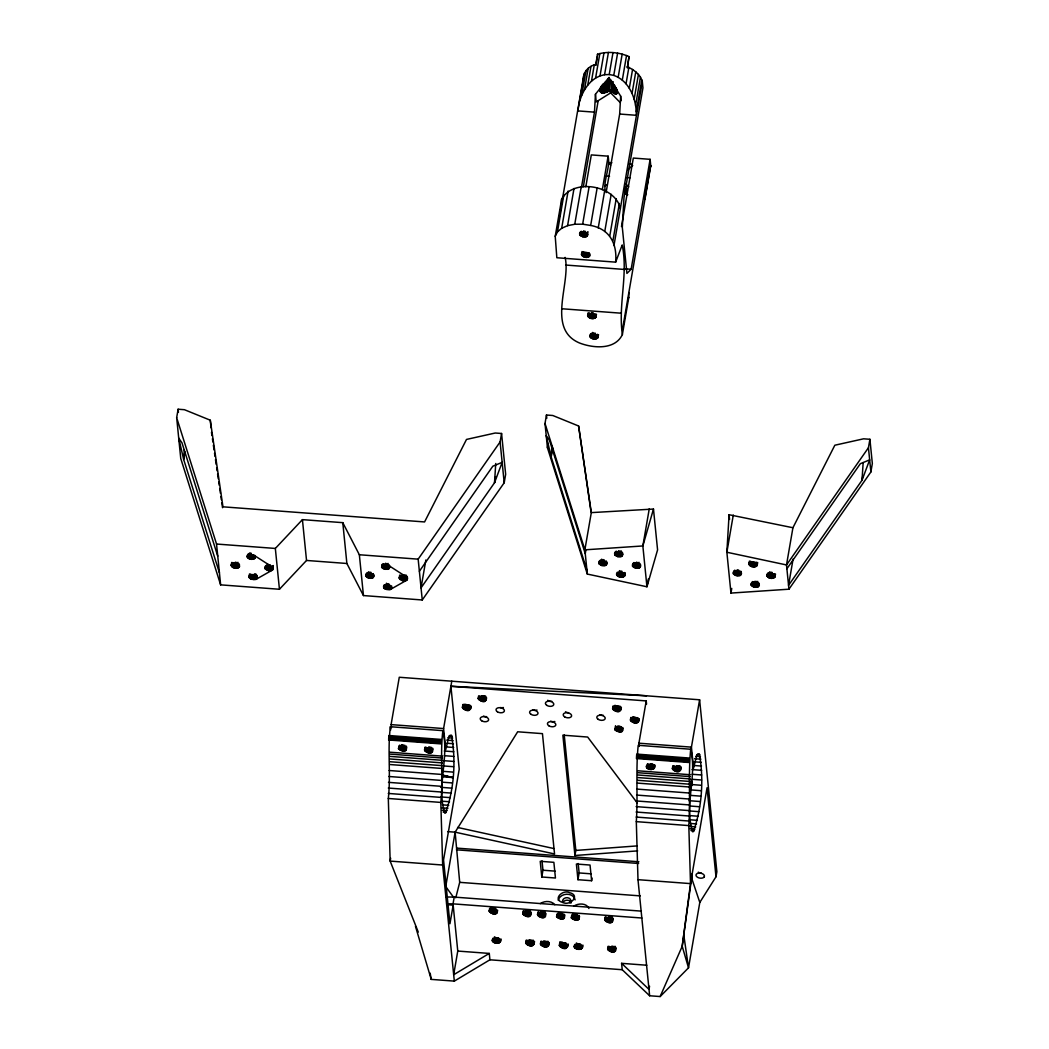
<?xml version="1.0" encoding="UTF-8"?>
<svg xmlns="http://www.w3.org/2000/svg" width="1049" height="1049" viewBox="0 0 1049 1049"><rect width="100%" height="100%" fill="white"/><g stroke="black" fill="none" stroke-linecap="round" stroke-linejoin="round"><path stroke-width="1.5" d="M418.276 932.115L390.162 861.098L388.314 798.473C390.962 774.542 387.383 750.376 390.385 726.721L442.888 730.655C449.457 757.68 436.187 786.737 444.802 813.185L445.523 813.08C454.204 788.914 456.158 760.433 451.463 735.179L450.034 735.283L448.434 738.352L445.72 749.681L443.596 728.557L451.778 681.194M415.47 926.293L431.218 979.386L454.322 981.117L442.665 865.032L440.816 802.419C443.478 778.476 439.885 754.323 442.888 730.655M699.604 699.788L716.873 871.719L715.995 876.767L699.801 902.428L688.511 967.834L660.149 996.55L649.646 995.763L637.989 879.678L636.31 821.642C638.041 796.178 635.628 770.49 638.212 745.301L690.714 749.248C697.297 776.26 684.014 805.317 692.628 831.778L693.35 831.66C702.03 807.507 703.984 779.014 699.303 753.772L697.86 753.864L696.274 756.945L693.546 768.261L691.435 747.137L699.604 699.788L399.276 677.261L391.093 724.61L391.421 727.862M660.149 996.55L682.204 946.29L690.504 883.612L688.813 825.589C690.544 800.125 688.131 774.424 690.714 749.248M565.109 257.398C571.181 283.099 546.031 328.691 579.363 342.931C592.96 348.255 615.002 350.222 622.372 334.592C617.992 304.682 628.338 274.812 622.227 244.955L615.632 262.145L556.835 257.739L555.223 236.3L561.648 199.126C573.462 178.002 615.016 185.175 620.392 208.371M622.372 334.592L628.797 297.378L628.849 292.553M561.595 203.952L561.648 199.126M629.033 56.594L627.381 67.726L629.033 56.594C619.238 52.332 607.817 51.034 597.524 54.233L595.78 64.382C588.699 66.021 581.972 72.906 583.821 80.288M622.424 329.766L650.76 165.703L649.751 169.833M600.251 91.224C605.719 76.249 612.721 78.269 617.048 92.482C616.419 96.508 611.659 91.25 610.19 90.266C606.165 93.518 596.579 95.328 601.09 86.28M581.448 187.548L594.468 112.151L595.452 94.24L608.905 77.547L620.654 96.128L621.126 100.743M606.086 192.649L619.671 114.039L620.654 96.128M792.926 527.739L729.081 514.731L726.865 552.246L730.956 593.078L788.94 589.197L870.88 471.971L872.335 463.527L869.909 439.282L863.602 438.81L834.834 445.222L792.926 527.739L786.501 564.952L788.94 589.197M731.153 589.813L730.956 593.078L731.756 588.423M184.283 449.824L183.667 459.462L219.411 572.741M495.744 463.488L494.512 482.776L421.042 587.86L425.868 559.956M551.905 445.72L551.171 456.971L586.929 570.25M863.157 462.596L862.016 480.272L788.546 585.368L793.096 559.012M424.53 750.009C434.273 740.633 435.178 760.813 424.53 750.009L425.029 747.163M462.399 707.393C472.129 698.018 473.047 718.198 462.399 707.393L462.845 704.849M478.187 698.437C487.916 689.075 488.821 709.255 478.187 698.437L478.619 695.907M489.188 911.004C498.918 901.629 499.822 921.809 489.188 911.004L489.66 908.29M500.452 941.622C500.688 937.793 492.925 936.508 492.125 940.337C493.436 944.441 501.933 944.388 500.924 938.907M522.795 913.522C532.525 904.159 533.43 924.326 522.795 913.522L523.254 910.82M525.733 942.854C535.462 933.492 536.38 953.672 525.733 942.854L526.205 940.153M537.494 914.623C547.224 905.261 548.129 925.441 537.494 914.623L537.953 911.922M540.432 943.969C550.174 934.593 551.079 954.774 540.432 943.969L540.904 941.255M559.34 945.385C569.069 936.01 569.974 956.19 559.34 945.385L559.891 942.028M582.365 947.758C582.588 943.93 574.839 942.645 574.039 946.486C575.35 950.578 583.847 950.525 582.838 945.057M612.603 708.521C622.332 699.159 623.237 719.339 612.603 708.521L613.036 705.99M604.696 919.658C614.439 910.296 615.343 930.476 604.696 919.658L605.168 916.957M630.423 719.994C640.152 710.619 641.057 730.799 630.423 719.994L630.855 717.45M607.646 949.004C617.376 939.642 618.281 959.809 607.646 949.004L608.118 946.303M654.432 767.894C654.668 764.065 646.905 762.78 646.118 766.622C647.456 770.779 656.031 770.622 654.93 765.062M672.37 768.589C682.099 759.227 683.004 779.394 672.37 768.589L672.855 765.757M683.948 936.141L688.511 967.834L682.204 946.29L692.248 873.463M690.819 788.022L691.907 783.655L691.212 779.682M231.186 565.398L231.318 564.624C233.311 562.041 238.543 562.933 239.592 566.027L239.46 566.801C237.467 569.384 232.235 568.479 231.186 565.398L231.698 562.434M254.409 555.511L255.235 557.845C253.242 560.428 248.01 559.537 246.961 556.442L247.616 555.013L249.623 554.239L253.425 554.882L272.242 566.985L273.186 568.545L272.543 569.987L255.89 579.415L250.947 579.048L249.295 577.658L249.138 576.085C251.144 573.501 256.362 574.406 257.411 577.488L256.756 578.93L257.267 575.967M406.855 576.111L406.081 580.556L402.357 580.635L399.21 577.999L399.853 576.557L401.872 575.783L405.675 576.426M581.526 254.527L581.644 253.753C583.65 251.17 588.869 252.062 589.918 255.156L589.8 255.93C587.794 258.513 582.575 257.608 581.526 254.527L582.038 251.563M587.663 315.749L587.794 314.975C589.787 312.392 595.019 313.297 596.068 316.378L595.937 317.152C593.944 319.735 588.712 318.83 587.663 315.749L588.174 312.786M597.996 337.555L598.114 336.781C597.065 333.7 591.846 332.795 589.84 335.378L589.722 336.152C590.771 339.233 595.989 340.138 597.996 337.555L598.507 334.605M624.798 575.77L624.916 574.996C623.867 571.915 618.648 571.01 616.642 573.593L616.524 574.367C617.573 577.448 622.791 578.353 624.798 575.77L625.309 572.806M748.894 564.034L749.012 563.261C751.018 560.677 756.237 561.582 757.286 564.664L757.168 565.437C755.162 568.02 749.943 567.116 748.894 564.034L749.406 561.071M774.988 576.898L775.119 576.124C774.07 573.042 768.838 572.138 766.845 574.721L766.714 575.495C767.763 578.576 772.995 579.481 774.988 576.898L775.499 573.934M176.665 417.686L178.12 409.228L184.427 409.7L210.272 420.203L222.965 506.824L424.583 521.943L466.503 439.426L495.259 433.014L501.566 433.486L505.657 474.305L504.202 482.763L422.262 599.976L363.452 595.57L346.878 563.483L342.787 522.664L302.427 519.635L275.336 548.443L279.44 589.263L220.631 584.857L180.756 458.505L176.665 417.686L216.54 544.038L220.631 584.857M184.965 451.935L183.667 459.462L178.71 438.102L182.002 442.875L217.746 556.154M231.475 566.198L231.986 563.234M232.144 566.945L232.904 562.513M233.127 567.588L233.888 563.143M234.333 568.034L235.356 562.12M235.645 568.256L236.668 562.343M236.93 568.23L237.953 562.316M238.057 567.955L238.831 563.51M238.936 567.457L239.447 564.506M247.249 557.255L247.761 554.292M247.918 558.002L248.679 553.57M248.901 558.645L249.924 552.718M250.108 559.091L251.131 553.177M251.419 559.314L252.193 554.869M249.006 576.858L249.518 573.895M249.295 577.658L249.806 574.695M252.704 559.287L253.478 554.842M249.964 578.419L250.737 573.973M253.845 559.012L254.356 556.049M250.947 579.048L251.721 574.616M254.71 558.514L255.222 555.55M252.153 579.507L252.927 575.062M253.465 579.717L254.487 573.803M254.75 579.691L255.772 573.777M255.89 579.415L256.651 574.983M272.438 566.04L271.665 570.472L269.252 570.774L265.069 568.715L265.581 565.752M265.738 569.476L266.512 565.031M266.734 570.105L267.757 564.192M267.941 570.551L268.964 564.637M269.252 570.774L270.275 564.86M270.537 570.748L271.298 566.316L266.315 565.975L264.912 567.142L265.069 568.715M272.543 569.987L273.304 565.542M365.891 576.281L365.734 574.695C367.727 572.111 372.959 573.016 374.008 576.098L372.474 578.038L368.75 578.117L365.891 576.281L366.403 573.318M366.56 577.029L367.32 572.597M367.543 577.671L368.566 571.744M368.75 578.117L369.772 572.19L371.084 572.413M370.061 578.34L370.822 573.895M371.346 578.314L372.107 573.869M372.474 578.038L373.247 573.593M373.352 577.54L373.864 574.577M388.825 565.595L389.782 567.155L389.127 568.597L384.524 569.174L381.666 567.325L382.177 564.375M382.334 568.086L383.095 563.654M383.318 568.715L384.091 564.283L387.842 564.965L406.658 577.068L407.602 578.628L406.96 580.058L390.307 589.499L385.363 589.132L383.711 587.742L383.554 586.168C385.56 583.585 390.779 584.49 391.828 587.571L391.172 589L391.683 586.05M384.524 569.174L385.547 563.247M385.835 569.397L386.858 563.47M383.711 587.742L384.222 584.778M387.12 569.371L388.143 563.444M384.38 588.502L384.891 585.539M388.261 569.096L389.022 564.65M385.363 589.132L386.386 583.218M389.127 568.597L389.638 565.634M386.57 589.577L387.592 583.664L388.904 583.887M387.881 589.8L388.654 585.368M389.166 589.774L389.94 585.342M390.307 589.499L390.818 586.535M399.21 577.999L399.721 575.036M399.485 578.799L399.997 575.835M400.154 579.546L400.928 575.114M401.151 580.189L401.911 575.744M402.357 580.635L403.38 574.721M403.668 580.858L404.691 574.944M404.953 580.831L405.976 574.918M406.96 580.058L407.471 577.107M398.489 748.711C404.101 737.604 412.27 757.85 398.489 748.711L398.987 745.878M398.974 749.353L399.708 745.105M399.695 749.93L400.43 745.682M400.6 750.402L401.583 744.738M401.649 750.73L402.619 745.065M402.737 750.9L403.721 745.236M403.813 750.9L404.796 745.223M404.809 750.717L405.543 746.468M405.635 750.376L406.369 746.127M406.251 749.891L406.737 747.058M390.661 858.2L390.162 861.098L442.665 865.032M424.74 750.678L425.238 747.845M425.225 751.32L425.96 747.072M425.946 751.897L426.681 747.649M426.864 752.369L427.599 748.121M427.9 752.697L428.871 747.032M428.989 752.867L429.972 747.203M430.077 752.867L431.047 747.203M431.06 752.684L431.795 748.435M431.886 752.343L432.621 748.094M432.503 751.871L432.988 749.038M504.202 482.763L500.098 441.944L501.566 433.486M495.548 476.757L494.512 482.776L502.156 462.36L492.846 466.189L419.377 571.272M462.609 708.062L463.265 704.259M463.094 708.704L463.75 704.902M463.815 709.281L464.694 704.207L468.811 705.177L467.933 710.252M464.72 709.753L465.599 704.679M465.769 710.081L466.635 705.007M466.857 710.252L467.736 705.177M468.929 710.068L469.808 704.994M469.755 709.727L470.411 705.925M470.372 709.255L470.804 706.711M470.726 708.665L471.171 706.134M559.183 217.904L559.72 214.796M560.245 211.701L560.782 208.607M562.421 199.14L583.716 75.607M594.468 112.151L577.829 110.906L584.516 72.971M555.223 236.3L557.439 231.908L563.864 194.734M579.651 101.137L581.749 95.249L586.024 70.506M447.621 831.608L455.122 832.172L554.541 853.965L542.451 733.644L517.668 731.782L455.122 832.172L445.733 886.589L453.378 897.052M478.383 699.119L478.829 696.575M478.868 699.762L479.524 695.959M581.749 95.249L584.463 89.873L588.187 68.303M479.59 700.339L480.245 696.536M557.439 231.908L561.674 228.262L568.099 191.088M480.508 700.811L481.373 695.736M584.463 89.873L587.742 85.139L590.98 66.389M481.543 701.138L482.422 696.064L485.582 696.051M455.764 897.826L459.698 882.34L455.122 832.172M482.632 701.309L483.51 696.234M483.72 701.309L484.586 696.234M587.742 85.139L591.479 81.166L594.298 64.841M484.704 701.125L485.359 697.323M561.674 228.262L567.588 225.653L574.013 188.466M485.53 700.784L486.185 696.982M486.146 700.312L486.579 697.769M597.379 56.672L595.871 65.366L595.78 64.382M446.612 903.766L453.037 903.858L454.204 897.092L641.385 911.135M591.479 81.166L595.596 78.059L599.844 53.525M446.704 904.644L453.168 905.13L449.942 923.736L443.543 859.957L459.226 769.179L450.9 686.269L646.446 695.789M595.596 78.059L600.002 75.882L604.001 52.765M567.588 225.653L574.76 224.25L581.185 187.076M583.336 186.709L598.192 100.678M600.448 91.945L601.247 87.303M600.88 92.496L602.192 84.851M601.523 92.863L603.07 83.881M600.002 75.882L604.578 74.702L608.42 52.45M587.309 574.065L547.434 447.726L545.008 423.481L546.463 415.024L552.771 415.496L578.602 425.999L591.308 512.62L584.87 549.833L587.309 574.065L646.945 586.771L657.579 549.873L653.475 509.053L591.308 512.62M585.814 186.774L591.308 154.911L608.118 156.17C610.492 167.814 603.49 179.13 605.142 190.748M602.375 93.046L604.014 83.592M603.411 93.033L605.247 82.399M579.756 234.91L579.599 233.324C581.605 230.741 586.824 231.645 587.873 234.74L586.352 236.668L582.615 236.746L579.756 234.91L580.267 231.947M604.604 92.823L606.519 81.743M580.425 235.671L581.198 231.226M574.76 224.25L582.654 224.184L589.079 187.01M453.168 905.13L457.77 951.063L453.679 974.731L489.28 953.423L489.909 959.796L454.322 981.117M605.929 92.417L608.263 78.911M581.408 236.3L582.182 231.868M604.578 74.702L609.207 74.531L612.996 52.581M607.345 91.827L609.495 79.409M582.615 236.746L583.637 230.832M608.826 91.079L610.767 79.816M547.434 447.726L548.168 443.491M583.926 236.969L584.949 231.055M581.802 255.327L582.313 252.363M611.869 81.271L610.688 92.85L620.365 102.736M585.211 236.943L585.985 232.511M582.47 256.087L583.244 251.642M619.671 114.039L636.31 115.298C636.546 99.563 629.767 81.022 613.77 75.384L617.612 53.145M586.352 236.668L587.112 232.235M611.449 91.276L613.127 81.625M583.454 256.717L584.227 252.271M587.217 236.169L587.991 231.737M612.537 92.22L613.875 84.458M584.673 257.162L585.434 252.73M615.632 262.145C617.363 243.683 609.6 228.931 590.666 225.443L597.091 188.269M613.56 92.981L614.858 85.48M552.731 447.936L551.171 456.971L546.214 435.597L549.506 440.383L585.263 553.662L585.801 550.555M585.971 257.385L586.745 252.953M614.478 93.558L615.579 87.224M615.291 93.925L616.34 87.854M618.176 77.246L622.162 54.128M587.256 257.359L588.03 252.914M615.973 94.069L616.786 89.335M588.397 257.084L589.171 252.652M616.497 93.99L617.271 89.493M616.851 93.689L617.376 90.634M589.276 256.585L589.787 253.635M602.336 189.633L608.118 156.17M622.306 80.052L626.541 55.518M598.232 227.948L604.657 190.774M626.043 83.763L628.862 67.424L627.276 66.743M587.951 316.549L588.463 313.599M588.62 317.309L589.381 312.864M589.604 317.939L590.377 313.507M629.321 88.26L632.56 69.509L628.862 67.424M604.762 231.488L611.187 194.314M590.81 318.398L591.833 312.471M489.398 911.673L489.857 908.972M592.121 318.621L593.144 312.694M489.883 912.315L490.578 908.264M589.997 336.952L590.508 334.002M632.036 93.44L635.773 71.87L632.56 69.509M490.604 912.892L491.535 907.49M593.406 318.594L594.18 314.149M590.666 337.712L591.439 333.28M491.509 913.364L492.44 907.949M594.547 318.319L595.308 313.874M591.662 338.342L592.672 332.428M492.545 913.692L493.476 908.29M595.412 317.821L595.924 314.857M609.797 235.828L616.222 198.654M595.937 317.152L596.448 314.189M634.147 99.17L638.421 74.44L635.773 71.87M493.646 913.863L494.577 908.46M592.869 338.801L593.878 332.887M494.722 913.863L495.653 908.447M594.18 339.011L595.189 333.11M495.705 913.679L496.413 909.627M635.576 105.333L640.441 77.167L638.421 74.44M595.465 338.984L596.225 334.552M496.544 913.338L497.003 910.637M612.944 240.627L619.369 203.454M497.147 912.866L497.619 910.152M492.335 941.005L492.807 938.304M596.593 338.709L597.366 334.277M492.82 941.661L493.292 938.947M636.31 111.745L641.791 79.96L640.441 77.167M597.471 338.224L597.982 335.26M493.541 942.238L494.472 936.823M613.967 245.545L642.303 81.507L641.791 79.96M494.459 942.71L495.39 937.295M624.745 191.469L625.558 186.722M495.495 943.038L496.426 937.622M625.361 187.561C626.201 188.951 628.705 193.986 625.283 193.422L626.332 187.351M496.583 943.208L497.528 937.793M625.951 193.567L626.778 188.833M626.476 193.488L627 190.498M626.843 193.186L627.368 190.131M497.672 943.195L498.603 937.793M621.48 226.584L633.321 158.058L650.118 159.33L650.76 165.703M498.655 943.025L499.35 938.96M499.481 942.684L499.953 939.97M500.098 942.199L500.57 939.498M642.303 81.507L642.945 87.893L623.958 197.828L622.319 227.476L626.922 273.422L631.131 269.265L650.118 159.33M650.59 165.69L644.755 199.48L644.886 198.012M523.005 914.19L523.464 911.489M523.477 914.833L524.185 910.781M524.198 915.423L524.906 911.358M525.116 915.882L526.047 910.48M526.152 916.223L527.083 910.807M527.254 916.393L528.185 910.978M528.329 916.38L529.26 910.965M529.312 916.197L530.243 910.794M530.138 915.869L530.846 911.804M525.942 943.536L526.414 940.822M530.755 915.384L531.227 912.682M526.428 944.179L527.123 940.114M527.149 944.756L527.844 940.691M528.053 945.228L528.998 939.812M529.102 945.555L530.033 940.14M541.795 876.99L540.222 861.308L553.872 862.33L555.446 878.013L541.795 876.99L542.962 870.224L542.018 860.809M530.191 945.726L531.122 940.31M531.266 945.726L532.21 940.31M532.263 945.542L533.194 940.127M537.704 915.292L538.163 912.591M598.979 563.706L598.822 562.12C600.815 559.537 606.047 560.441 607.096 563.523L605.575 565.463L601.838 565.542L598.979 563.706L599.49 560.743M533.089 945.201L533.784 941.137M538.189 915.947L538.884 911.883M533.705 944.729L534.164 942.015M534.059 944.139L534.531 941.438M538.898 916.524L539.606 912.46M599.648 564.454L600.408 560.022M539.815 916.996L540.746 911.581M600.631 565.096L601.654 559.169M540.851 917.324L541.782 911.909M601.838 565.542L602.86 559.615L604.172 559.838M541.953 917.495L542.884 912.079M603.149 565.765L603.922 561.32M543.028 917.482L543.959 912.066M604.434 565.739L605.207 561.294M544.011 917.311L544.956 911.896M544.851 916.97L545.546 912.905M605.575 565.463L606.335 561.018M540.641 944.638L541.114 941.923M545.454 916.485L545.926 913.784M606.44 564.965L606.951 562.002M541.127 945.28L541.835 941.215M541.848 945.857L542.556 941.805M542.766 946.329L543.697 940.914M543.802 946.657L544.733 941.241M544.89 946.827L545.834 941.412M545.978 946.827L546.909 941.412M546.962 946.644L547.893 941.228M614.753 554.751L614.596 553.177C616.602 550.594 621.821 551.499 622.87 554.58L621.349 556.521L617.612 556.599L614.753 554.751L615.265 551.8M547.788 946.303L548.496 942.251M615.422 555.511L616.196 551.066M548.404 945.831L548.876 943.117M548.758 945.241L549.23 942.54M616.406 556.14L617.179 551.708M617.612 556.599L618.635 550.673M556.599 916.708C562.212 905.615 570.381 925.861 556.599 916.708L557.071 914.007M618.923 556.822L619.946 550.895M557.085 917.364L557.793 913.299M616.799 575.167L617.31 572.203M557.806 917.941L558.737 912.525M620.208 556.796L621.231 550.869M617.468 575.927L617.979 572.964M558.711 918.413L559.655 912.997M621.349 556.521L622.109 552.076M618.464 576.557L619.487 570.63M622.214 556.022L622.726 553.059M559.76 918.74L560.691 913.325M619.671 577.002L620.693 571.089L622.005 571.312M560.848 918.911L561.792 913.495M561.936 918.898L562.867 913.495M620.982 577.225L621.742 572.793M562.92 918.727L563.615 914.662M622.267 577.199L623.027 572.754M563.746 918.386L564.454 914.322M637.674 850.883L574.944 855.499L575.822 850.424L564.231 734.982M559.55 946.054L560.245 941.989M564.362 917.901L564.834 915.2M623.394 576.924L624.168 572.492M560.035 946.696L560.73 942.645M624.273 576.426L624.784 573.475M560.756 947.273L561.687 941.858M561.661 947.745L562.592 942.33M562.697 948.073L563.641 942.671M563.798 948.244L564.729 942.828M564.873 948.244L565.804 942.828M565.857 948.06L566.565 944.008M571.312 917.809C576.911 906.716 585.08 926.962 571.312 917.809L571.771 915.108M592.069 878.013L591.61 880.727L577.96 879.705L579.127 872.938L578.183 863.524M566.696 947.719L567.155 945.018M571.784 918.465L572.492 914.4M632.586 566.224L632.429 564.65C634.422 562.054 639.654 562.959 640.703 566.054L639.169 567.981L635.445 568.06L632.586 566.224L633.098 563.261M567.312 947.247L567.771 944.533M567.666 946.657L568.125 943.956M572.505 919.042L573.449 913.627M633.255 566.971L634.016 562.539M573.423 919.514L574.354 914.099M634.239 567.614L634.999 563.169M574.459 919.842L575.39 914.426M635.445 568.06L636.468 562.146M575.547 920.012L576.491 914.597M636.756 568.283L637.779 562.369M612.813 709.19L613.245 706.659M576.635 919.999L577.566 914.597M613.285 709.845L613.94 706.043M638.041 568.256L639.064 562.33M577.619 919.829L578.327 915.764M614.006 710.422L614.884 705.348L617.927 706.318L617.048 711.392M649.279 508.739L642.853 545.952L646.945 586.771L648.282 579.022M578.445 919.488L579.153 915.423M639.169 567.981L639.942 563.536M579.061 919.003L579.533 916.301M614.924 710.894L615.789 705.82M574.249 947.155L574.721 944.454M640.047 567.483L640.559 564.532M574.734 947.798L575.206 945.097M615.96 711.222L616.838 706.147M575.455 948.375L576.386 942.972M576.36 948.847L577.304 943.431M614.858 729.606C620.457 718.499 628.626 738.745 614.858 729.606L615.514 725.803M618.136 711.379L619.015 706.305M577.396 949.175L578.34 943.772M615.33 730.248L615.999 726.446M619.12 711.209L619.998 706.134M616.051 730.825L616.72 727.023M578.497 949.345L579.428 943.943M619.946 710.868L620.602 707.065M616.969 731.297L617.848 726.223M620.562 710.383L621.008 707.852M579.572 949.345L580.517 943.93M620.916 709.806L621.362 707.262M618.005 731.625L618.884 726.564L621.06 726.721L620.182 731.796M580.569 949.161L581.264 945.11M581.395 948.821L581.867 946.119M619.107 731.796L619.985 726.721M582.011 948.348L582.47 945.634M621.165 731.612L621.821 727.809M621.991 731.271L622.66 727.468M622.608 730.799L623.054 728.255M630.633 720.663L631.065 718.119M631.118 721.306L631.773 717.503M631.839 721.882L632.717 716.808L635.76 717.778L634.881 722.853M632.744 722.355L633.622 717.28M633.78 722.682L634.658 717.608M635.956 722.853L636.835 717.778M636.94 722.669L637.818 717.595M637.779 722.328L638.435 718.526M638.395 721.856L638.828 719.312M638.749 721.266L639.182 718.735M604.906 920.34L605.378 917.626M605.391 920.983L606.099 916.918M606.112 921.56L606.807 917.495M607.017 922.032L607.725 917.967M639.247 746.455L638.92 743.203L646.223 700.916L450.9 686.269M608.066 922.359L608.997 916.944M609.154 922.53L610.098 917.114M610.23 922.53L611.174 917.114M611.226 922.346L612.157 916.931M612.052 922.005L612.76 917.941M607.856 949.673L608.328 946.972M612.668 921.533L613.141 918.819M608.341 950.315L609.036 946.264M609.063 950.905L609.757 946.841M609.967 951.364L610.675 947.313M611.003 951.705L611.947 946.29M612.105 951.876L613.036 946.46M613.18 951.863L614.111 946.447M614.163 951.679L615.107 946.277M615.002 951.351L615.697 947.286M646.8 767.934L647.535 763.685M615.606 950.866L616.078 948.165M647.521 768.511L648.256 764.262M648.439 768.983L649.174 764.734M649.475 769.323L650.459 763.646M650.577 769.481L651.547 763.816M651.652 769.481L652.622 763.816M652.635 769.297L653.37 765.049M653.461 768.956L654.196 764.708M654.078 768.484L654.576 765.652M672.579 769.258L673.065 766.426M673.052 769.9L673.786 765.652M673.773 770.49L674.507 766.242M674.691 770.949L675.425 766.701M675.726 771.29L676.71 765.626M676.828 771.461L677.798 765.783M677.903 771.448L678.887 765.783M678.887 771.277L679.87 765.6M679.713 770.936L680.447 766.675M680.329 770.451L680.827 767.619M680.696 769.874L681.181 767.042M649.554 986.23L649.003 989.391L621.598 963.336L622.227 969.722L649.646 995.763M733.29 515.046L726.865 552.246L786.501 564.952L868.441 447.739L869.909 439.282M691.357 784.94L691.881 781.872M691.579 785.858L692.117 782.738M733.395 573.777L733.238 572.203C735.231 569.62 740.463 570.525 741.512 573.606L739.991 575.547L736.254 575.626L733.395 573.777L733.907 570.826M734.064 574.537L734.824 570.092M735.047 575.167L735.821 570.735M736.254 575.626L737.277 569.699M737.565 575.849L738.588 569.922M738.85 575.822L739.624 571.377M739.991 575.547L740.751 571.102M740.856 575.049L741.368 572.085M749.17 564.834L749.681 561.871M749.838 565.595L750.612 561.149M750.822 566.224L751.595 561.792M752.028 566.683L752.802 562.238M753.339 566.893L754.113 562.461M751.215 585.25L751.058 583.664C753.064 581.08 758.283 581.985 759.332 585.067L757.811 587.007L754.087 587.086L751.215 585.25L751.727 582.287M754.624 566.866L755.398 562.434M751.884 585.998L752.658 581.566M755.765 566.591L756.526 562.159M752.88 586.64L753.641 582.195M756.644 566.106L757.142 563.143M757.168 565.437L757.68 562.474M754.087 587.086L755.11 581.172M755.398 587.309L756.421 581.395M756.683 587.283L757.706 581.356M757.811 587.007L758.584 582.562M758.689 586.509L759.201 583.546M767.003 576.307L767.514 573.344M767.671 577.055L768.432 572.623M768.655 577.697L769.678 571.771M769.861 578.143L770.884 572.216L772.195 572.439M771.172 578.366L771.933 573.921M772.457 578.34L773.218 573.895M773.585 578.065L774.359 573.619M774.464 577.566L774.975 574.603M862.789 475.761L862.016 480.272L869.66 459.855L860.35 463.697L786.881 568.781M690.648 785.203L691.278 782.121M653.475 509.053L642.853 545.952L584.87 549.833L545.008 423.481M627.682 299.568L628.797 297.378M422.262 599.976L418.158 559.156L500.098 441.944M279.44 589.263L306.531 560.454L302.427 519.635M627.787 169.689L632.717 165.48M610.688 92.85L596.225 101.937L595.452 94.24M604.683 186.132L607.266 184.48M540.274 903.609C544.51 900.724 551.354 900.553 554.829 904.71M573.882 906.139C578.261 903.058 586.653 902.901 588.948 908.539M384.039 564.323L382.033 565.083L381.666 567.325M575.822 850.424L636.94 845.927M446.179 896.974L454.204 897.092M626.948 177.609L630.056 177.845M611.908 162.779L608.748 162.543L610.597 165.178M629.23 164.077L632.377 164.313M625.02 268.806L631.131 269.265M565.883 265.056L624.693 269.462M561.949 308.76L620.759 313.166M216.54 544.038L275.336 548.443M342.787 522.664L359.348 554.751L418.158 559.156M306.531 560.454L346.878 563.483M391.093 724.61L443.596 728.557M638.92 743.203L691.435 747.137M448.906 736.031L452.093 736.267M696.733 754.611L699.919 754.847M447.857 737.722L452.63 738.076M695.684 756.303L700.457 756.657M388.864 735.519L441.367 739.453M636.691 754.1L689.193 758.034M446.717 740.109L453.076 740.581M694.543 758.689L700.916 759.174M388.733 736.398L441.236 740.332M636.559 754.978L689.075 758.912M388.641 737.368L441.144 741.315M636.468 755.962L688.983 759.896M388.589 738.352L441.091 742.299M636.415 756.945L688.918 760.879M447.071 743.256L453.43 743.741M693.31 761.731L701.256 762.321M388.576 739.257L441.078 743.19M636.402 757.837L688.918 761.771M388.615 739.965L441.118 743.898M636.441 758.558L688.957 762.492M445.72 746.875L453.679 747.478M693.546 765.468L701.506 766.058M444.265 751.005L453.811 751.727M692.091 769.599L701.637 770.307M444.278 755.686L453.824 756.408M692.117 774.28L701.663 774.988M389.848 752.199L442.35 756.132M637.674 770.779L690.176 774.726M389.966 754.1L442.481 758.047M637.805 772.693L690.308 776.627M390.018 756.395L442.521 760.328M637.844 774.988L690.347 778.922M442.744 760.604L453.732 761.43M692.471 779.328L701.571 780.01M389.966 758.965L442.468 762.911M637.792 777.558L690.308 781.492M389.835 761.718L442.337 765.652M637.661 780.299L690.176 784.246M443.937 765.98L453.535 766.701M691.776 784.56L701.361 785.281M389.625 764.511L442.127 768.458M637.451 783.105L689.967 787.038M441.97 771.264L453.22 772.103M691.33 789.963L701.047 790.697M389.14 770.504L441.642 774.437M636.966 789.097L689.481 793.031M441.668 776.719L452.801 777.558L441.695 774.805M689.495 795.312L700.627 796.139M388.759 776.483L441.262 780.417M636.586 795.063L689.088 799.01M442.744 782.213L452.289 782.934M688.983 800.689L700.116 801.528M388.471 782.357L440.986 786.291M636.31 800.951L688.813 804.885M440.554 787.301L451.699 788.14M689.98 806.012L699.526 806.733M388.314 788.048L440.816 791.982M636.14 806.629L688.642 810.562M441.485 792.362L451.031 793.07M689.311 810.943L698.857 811.664M440.75 796.925L450.309 797.646M690.176 815.637L698.136 816.227M388.248 793.437L440.764 797.384M636.087 812.031L688.59 815.965M441.577 801.161L449.536 801.751M689.403 819.741L697.362 820.331M388.314 798.473L440.816 802.419M636.14 817.066L688.642 821M442.363 804.845L448.723 805.33M690.19 823.439L696.562 823.911M636.31 821.642L688.813 825.589M441.55 807.822L447.91 808.294M689.377 826.402L695.736 826.887M442.324 810.248L447.097 810.602M690.15 828.841L694.923 829.195M443.111 811.978L446.284 812.214M690.937 830.559L694.123 830.795M456.721 848.116L638.893 861.78M456.433 849.808L638.605 863.471M542.962 870.224L555.091 871.129M579.127 872.938L591.256 873.843M637.989 879.678L690.504 883.612L707.052 787.76L715.995 876.767M459.698 882.34L640.244 895.885M453.037 903.858L641.844 918.019M457.77 951.063L489.28 953.423M621.598 963.336L646.8 965.237M489.909 959.796L622.227 969.722M606.414 176.048L609.535 176.298M582.654 224.184L590.666 225.443M562.88 902.481C569.974 906.284 580.766 895.466 569.791 892.751C562.697 888.936 551.905 899.754 562.88 902.481A4.209 3.357 -5.7 0 1 567.26 897.669A4.209 3.357 -5.7 0 1 570 902.966M441.616 775.539L452.801 777.558L441.917 775.277M609.207 74.531L613.77 75.384M457.587 827.451L553.833 848.536M624.955 193.777L627.813 194.747M624.47 193.055L625.283 193.422M625.584 183.627L628.81 186.919M637.346 803.075L587.663 737.041L562.867 735.179L574.944 855.499M691.134 876.571L699.801 902.428M430.169 973.131L431.218 979.386M590.98 511.637L578.602 425.999M211.478 432.332L211.95 435.532M212.423 438.744L212.895 441.957M213.367 445.156L214.075 449.969M214.534 453.181L215.006 456.381M215.478 459.593L216.186 464.405M216.658 467.618L217.13 470.817M217.602 474.03L218.297 478.842M218.769 482.055L219.241 485.254M219.713 488.467L220.421 493.279M220.893 496.492L221.352 499.691M221.824 502.904L222.532 507.716M868.441 447.739L870.88 471.971M729.081 514.731L729.566 519.439M609.154 77.56L609.417 80.091M608.905 77.547L609.167 80.078M610.19 90.266L610.439 92.823M597.524 54.233L597.628 55.217M646.223 700.916L646.551 704.167M546.463 415.024L546.791 418.263M591.61 880.727L590.036 865.045L576.386 864.022L577.96 879.705M390.385 726.721L390.7 729.92M359.348 554.751L363.452 595.57M210.272 420.203L211.033 427.782M178.12 409.228L178.435 412.375M503.402 707.511A4.248 2.504 9.8 0 1 500.242 707.537M551.8 701.27A4.248 2.504 9.8 0 1 547.683 700.299M486.644 716.637A4.248 2.504 9.8 0 1 483.432 716.152M603.227 715.261A4.248 2.504 9.8 0 1 600.015 714.762M568.545 712.743A4.248 2.504 9.8 0 1 565.503 711.773M554.842 721.502A4.248 2.504 9.8 0 1 550.633 721.188M537.009 710.042A4.248 2.504 9.8 0 1 532.813 709.727M701.335 873.135A4.248 2.504 9.8 0 1 698.293 872.165M558.278 900.396A8.497 6.779 -5.7 0 1 566.748 894.233A8.497 6.779 -5.7 0 1 575.101 899.885M563.064 902.402A4.209 3.357 -5.7 0 1 567.522 900.226A4.209 3.357 -5.7 0 1 571.115 903.005M703.984 877.187L703.368 877.659A4.248 2.504 9.8 0 1 697.86 877.462A4.248 2.504 9.8 0 1 696.444 874.092L697.061 873.607A4.248 2.504 9.8 0 1 702.568 873.804A4.248 2.504 9.8 0 1 703.984 877.187M481.635 720.755A4.248 2.504 9.8 0 0 488.559 720.139A4.248 2.504 9.8 0 0 483.091 716.624A4.248 2.504 9.8 0 0 481.635 720.755M497.423 711.799A4.248 2.504 9.8 0 0 504.333 711.183A4.248 2.504 9.8 0 0 498.878 707.682A4.248 2.504 9.8 0 0 497.423 711.799M546.804 705.374A4.248 2.504 9.8 0 0 553.715 704.758A4.248 2.504 9.8 0 0 548.26 701.256A4.248 2.504 9.8 0 0 546.804 705.374M598.232 719.365A4.248 2.504 9.8 0 0 605.142 718.749A4.248 2.504 9.8 0 0 599.687 715.234A4.248 2.504 9.8 0 0 598.232 719.365M564.624 716.847A4.248 2.504 9.8 0 0 571.535 716.231A4.248 2.504 9.8 0 0 566.08 712.717A4.248 2.504 9.8 0 0 564.624 716.847M548.85 725.79A4.248 2.504 9.8 0 0 555.76 725.174A4.248 2.504 9.8 0 0 550.305 721.66A4.248 2.504 9.8 0 0 548.85 725.79M531.017 714.33A4.248 2.504 9.8 0 0 537.94 713.713A4.248 2.504 9.8 0 0 532.472 710.199A4.248 2.504 9.8 0 0 531.017 714.33"/></g></svg>
